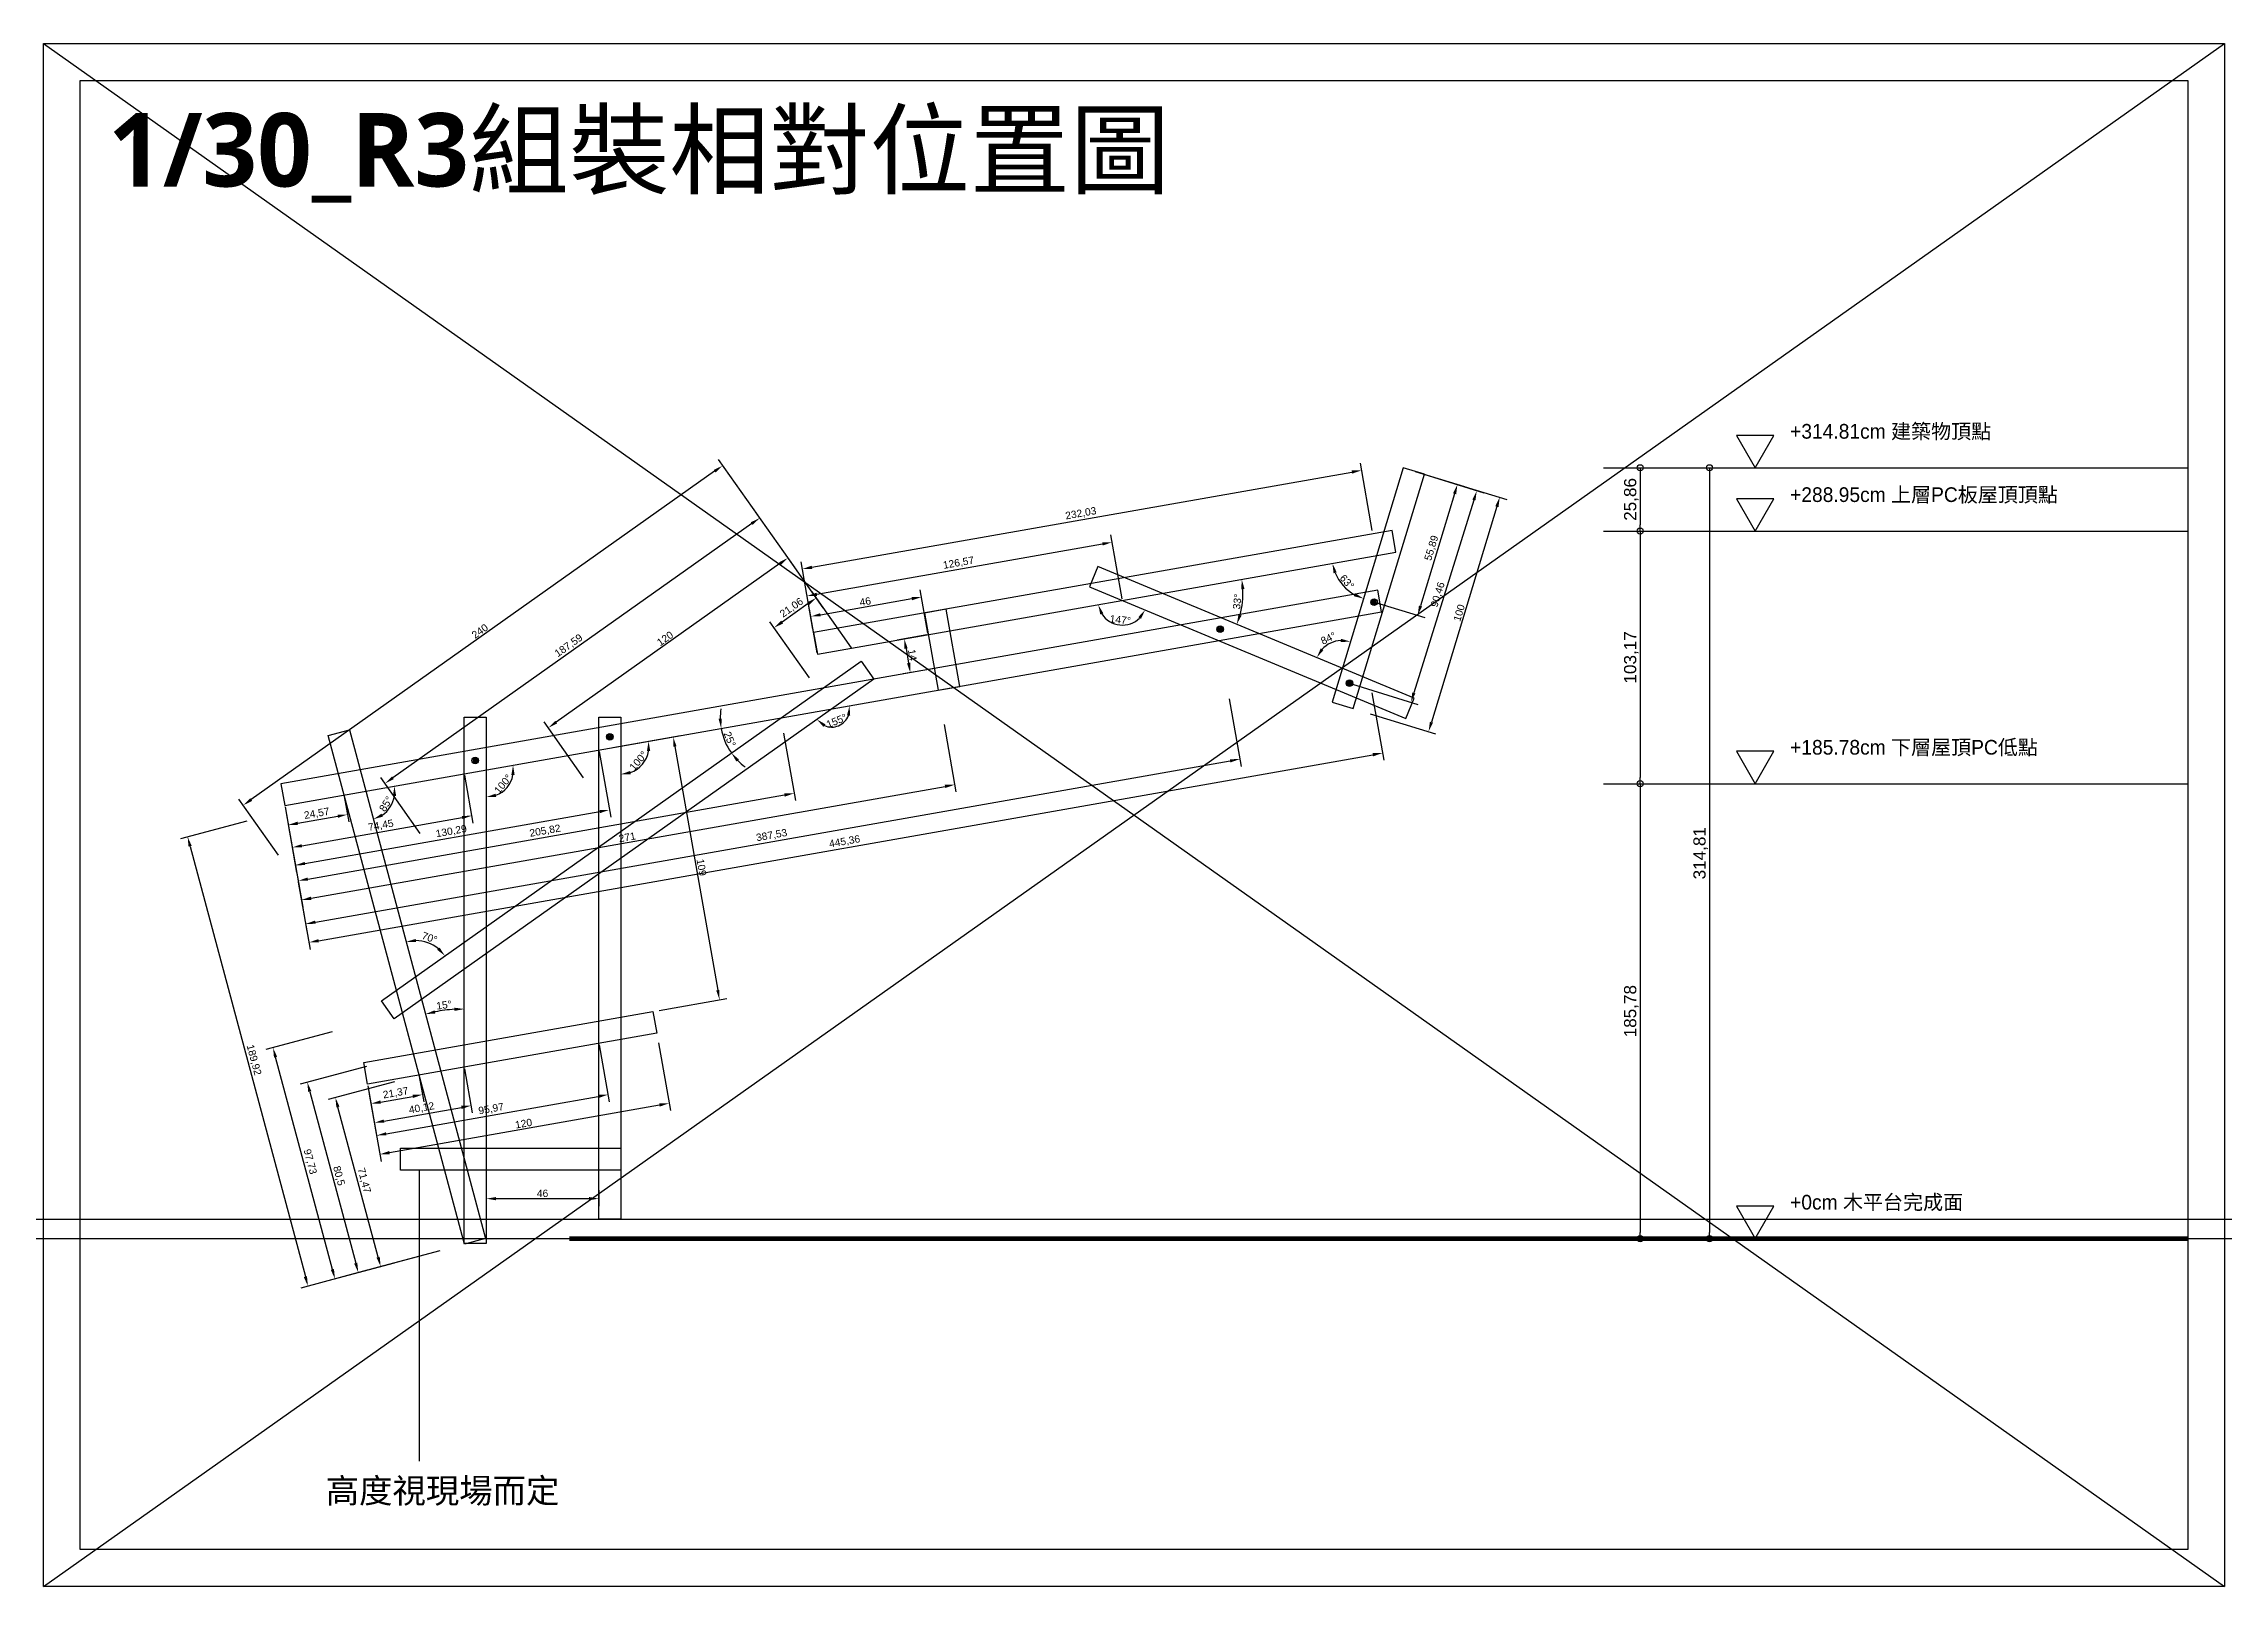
# Model space of a CAD drawing. Header units: millimetres. Extents: x -2666 to 6286, y -11880 to 4849.
# Drawn here: x 1113 to 2004, y -10033 to -9403 of the extents above; entities that cross this region are included whole.
import ezdxf

# ---------------------------------------------------------------- set-up
doc = ezdxf.new("R2010")
doc.units = ezdxf.units.MM
for name, color, linetype in [('0-rib-base', 10, 'Continuous'), ('0-rib1', 6, 'Continuous'), ('1-螺桿鑽洞', 7, 'Continuous'), ('dim', 244, 'Continuous'), ('木平台完成面', 3, 'Continuous')]:
    doc.layers.add(name, color=color, linetype=linetype)
for name, color, linetype, plot in [('1-墊圈', 4, 'Continuous', False), ('1-螺絲頭', 9, 'Continuous', False), ('default', 11, 'Continuous', False)]:
    doc.layers.add(name, color=color, linetype=linetype, plot=plot)
doc.styles.get("Standard").update_dxf_attribs({"font": 'arial.ttf'})
doc.dimstyles.new('ISO-25', dxfattribs={"dimtxt": 5, "dimasz": 2.5, "dimexe": 3, "dimexo": 0.625, "dimtad": 1, "dimtxsty": 'Standard', "dimblk": 'ORIGIN', "dimcen": 2.5, "dimadec": 0, "dimazin": 0, "dimtfac": 1, "dimtmove": 1, "dimatfit": 1, "dimldrblk": 'ORIGIN', "dimfxl": 0, "dimarcsym": 0})
doc.dimstyles.new('短柱', dxfattribs={"dimtxt": 3, "dimasz": 4, "dimexe": 3, "dimexo": 0.625, "dimtad": 1, "dimtxsty": 'Standard', "dimcen": 2.5, "dimadec": 0, "dimazin": 0, "dimtfac": 1, "dimtmove": 1, "dimatfit": 1, "dimldrblk": 'ORIGIN', "dimfxl": 0, "dimarcsym": 0})

# ---------------------------------------------------------------- blocks, each defined once
blk = doc.blocks.new('*D734')
at = {"layer": 'Defpoints', "color": 0}
for p in [(1659.61, -9635.29), (1237.91, -9683.47), (1211.52, -9714.3), (1252.77, -9717.1), (1293.56, -9891.14)]:
    blk.add_point(p, dxfattribs=at)
at = {"layer": 'dim', "color": 0, "lineweight": -2}
blk.add_arc((1244.61, -9708.46), 11.88, 304.37631, 350.62369, dxfattribs=at)
at = {"layer": 'dim', "color": 0}
for points in [[(1255.67, -9710.4), (1257, -9710.39), (1256.31, -9706.4)], [(1251.6, -9718.87), (1251.04, -9717.66), (1247.69, -9719.94)]]:
    blk.add_solid(points, dxfattribs=at)
at = {"layer": 'dim', "color": 0, "insert": (1252.82, -9713.69), "char_height": 3, "attachment_point": 5, "rotation": 57.5}
blk.add_mtext('85°', dxfattribs=at)
blk = doc.blocks.new('_Origin')
at = {"color": 0, "linetype": 'ByBlock', "lineweight": -2}
blk.add_line((0, 0), (-1, 0), dxfattribs=at)
blk.add_circle((0, 0), 0.5, dxfattribs=at)
blk = doc.blocks.new('*D735')
at = {"layer": 'Defpoints', "color": 0}
for p in [(1659.61, -9635.29), (1293.83, -9678.21), (1299.94, -9709.06), (1211.52, -9714.3), (1293.83, -9893.21)]:
    blk.add_point(p, dxfattribs=at)
at = {"layer": 'dim', "color": 0, "lineweight": -2}
blk.add_arc((1293.83, -9699.78), 11.11, 290.74293, 349.25707, dxfattribs=at)
at = {"layer": 'dim', "color": 0}
for points in [[(1304.08, -9701.85), (1305.41, -9701.86), (1304.77, -9697.85)], [(1297.89, -9710.83), (1297.65, -9709.51), (1293.83, -9710.89)]]:
    blk.add_solid(points, dxfattribs=at)
at = {"layer": 'dim', "color": 0, "insert": (1300.69, -9705.54), "char_height": 3, "attachment_point": 5, "rotation": 50}
blk.add_mtext('100°', dxfattribs=at)
blk = doc.blocks.new('*D736')
at = {"layer": 'Defpoints', "color": 0}
for p in [(1659.61, -9635.29), (1348.83, -9678.21), (1355.15, -9699.69), (1211.52, -9714.3), (1348.83, -9883.21)]:
    blk.add_point(p, dxfattribs=at)
at = {"layer": 'dim', "color": 0, "lineweight": -2}
blk.add_arc((1348.83, -9690.08), 11.5, 290.03897, 349.96103, dxfattribs=at)
at = {"layer": 'dim', "color": 0}
for points in [[(1359.48, -9692.09), (1360.82, -9692.09), (1360.15, -9688.09)], [(1352.89, -9701.54), (1352.65, -9700.23), (1348.83, -9701.58)]]:
    blk.add_solid(points, dxfattribs=at)
at = {"layer": 'dim', "color": 0, "insert": (1355.99, -9696.09), "char_height": 3, "attachment_point": 5, "rotation": 50}
blk.add_mtext('100°', dxfattribs=at)
blk = doc.blocks.new('*D737')
at = {"layer": 'Defpoints', "color": 0}
for p in [(1659.61, -9635.29), (1452.14, -9662.73), (1434.54, -9682.3), (1211.52, -9714.3), (1256.26, -9801.41)]:
    blk.add_point(p, dxfattribs=at)
at = {"layer": 'dim', "color": 0, "lineweight": -2}
blk.add_arc((1434.95, -9674.9), 7.41, 246.60462, 338.69538, dxfattribs=at)
at = {"layer": 'dim', "color": 0}
for points in [[(1441.19, -9677.53), (1442.52, -9677.66), (1442.25, -9673.61)], [(1431.59, -9682.22), (1432.43, -9681.18), (1428.9, -9679.18)]]:
    blk.add_solid(points, dxfattribs=at)
at = {"layer": 'dim', "color": 0, "insert": (1436.97, -9679.75), "char_height": 3, "attachment_point": 5, "rotation": 22.65}
blk.add_mtext('155°', dxfattribs=at)
blk = doc.blocks.new('*D738')
at = {"layer": 'Defpoints', "color": 0}
for p in [(1665.46, -9610.9), (1543.76, -9616.69), (1602.32, -9634.37), (1429.11, -9652.57), (1673.01, -9670.49)]:
    blk.add_point(p, dxfattribs=at)
at = {"layer": 'dim', "color": 0, "lineweight": -2}
blk.add_arc((1570.2, -9627.7), 32.8, 344.39133, 3.00867, dxfattribs=at)
at = {"layer": 'dim', "color": 0}
for points in [[(1602.29, -9626.05), (1603.62, -9625.9), (1602.5, -9622)], [(1602.42, -9636.74), (1601.16, -9636.3), (1600.48, -9640.3)]]:
    blk.add_solid(points, dxfattribs=at)
at = {"layer": 'dim', "color": 0, "insert": (1600.66, -9631.06), "char_height": 3, "attachment_point": 5, "rotation": 83.7}
blk.add_mtext('33°', dxfattribs=at)
blk = doc.blocks.new('*D739')
at = {"layer": 'Defpoints', "color": 0}
for p in [(1665.46, -9610.9), (1540.3, -9625), (1548.6, -9639.22), (1429.11, -9652.57), (1669.55, -9678.8)]:
    blk.add_point(p, dxfattribs=at)
at = {"layer": 'dim', "color": 0, "lineweight": -2}
blk.add_arc((1553.75, -9630.6), 10.04, 212.97413, 314.42587, dxfattribs=at)
at = {"layer": 'dim', "color": 0}
for points in [[(1544.7, -9636.31), (1545.94, -9635.82), (1543.86, -9632.34)], [(1560.23, -9637.39), (1561.33, -9638.14), (1563.02, -9634.46)]]:
    blk.add_solid(points, dxfattribs=at)
at = {"layer": 'dim', "color": 0, "insert": (1552.88, -9638.46), "char_height": 3, "attachment_point": 5, "rotation": 353.7}
blk.add_mtext('147°', dxfattribs=at)
blk = doc.blocks.new('*D740')
at = {"layer": 'Defpoints', "color": 0}
for p in [(1446.94, -9655.38), (1237.91, -9683.47), (1272.64, -9771.65), (1251.06, -9794.07), (1293.56, -9891.14)]:
    blk.add_point(p, dxfattribs=at)
at = {"layer": 'dim', "color": 0, "lineweight": -2}
blk.add_arc((1264.92, -9784.26), 14.78, 50.85352, 89.44648, dxfattribs=at)
at = {"layer": 'dim', "color": 0}
for points in [[(1265.15, -9770.14), (1264.98, -9768.82), (1261.1, -9769.98)], [(1274.74, -9772.34), (1273.76, -9773.25), (1276.98, -9775.72)]]:
    blk.add_solid(points, dxfattribs=at)
at = {"layer": 'dim', "color": 0, "insert": (1270.67, -9768.33), "char_height": 3, "attachment_point": 5, "rotation": 340.15}
blk.add_mtext('70°', dxfattribs=at)
blk = doc.blocks.new('*D741')
at = {"layer": 'Defpoints', "color": 0}
for p in [(1474.41, -9644.59), (1476.84, -9658.37), (1467.07, -9660.1)]:
    blk.add_point(p, dxfattribs=at)
at = {"layer": 'dim', "color": 0, "lineweight": -2}
for p, q in [((1473.79, -9644.69), (1461.68, -9646.83)), ((1465.33, -9650.25), (1466.37, -9656.16)), ((1476.22, -9658.48), (1464.11, -9660.62))]:
    blk.add_line(p, q, dxfattribs=at)
at = {"layer": 'dim', "color": 0}
for points in [[(1465.99, -9650.13), (1464.67, -9650.36), (1464.64, -9646.31)], [(1467.03, -9656.04), (1465.72, -9656.27), (1467.07, -9660.1)]]:
    blk.add_solid(points, dxfattribs=at)
at = {"layer": 'dim', "color": 0, "insert": (1467.95, -9652.83), "char_height": 3, "attachment_point": 5, "rotation": 280}
blk.add_mtext('14', dxfattribs=at)
blk = doc.blocks.new('螺栓組')
h = blk.add_hatch()
h.set_pattern_fill('JIS_WOOD', color=256, scale=0.1, style=0)
edge = h.paths.add_edge_path()
edge.add_arc((0, 0), 0.6, 0, 360)
at = {"layer": '1-墊圈'}
blk.add_circle((0, 0), 1.35, dxfattribs=at)
at = {"layer": '1-螺桿鑽洞'}
for points in [[(1.05, 0), (-1.05, 0)], [(0, -0.91), (0, 0.91)]]:
    blk.add_lwpolyline(points, dxfattribs=at)
blk.add_circle((0, 0), 0.6, dxfattribs=at)
at = {"layer": '1-螺絲頭'}
blk.add_lwpolyline([(-0.52, 0.91), (-1.05, 0), (-0.52, -0.91), (0.52, -0.91), (1.05, 0), (0.52, 0.91)], close=True, dxfattribs=at)
blk = doc.blocks.new('*D709')
at = {"layer": 'Defpoints', "color": 0}
for p in [(1672.8, -9577.77), (1656.55, -9631.25), (1674.38, -9636.67)]:
    blk.add_point(p, dxfattribs=at)
at = {"layer": 'dim', "color": 0, "lineweight": -2}
for p, q in [((1673.39, -9577.96), (1693.5, -9584.06)), ((1689.46, -9587.02), (1675.54, -9632.84)), ((1657.15, -9631.44), (1677.25, -9637.54))]:
    blk.add_line(p, q, dxfattribs=at)
at = {"layer": 'dim', "color": 0}
for points in [[(1688.82, -9586.82), (1690.1, -9587.21), (1690.62, -9583.19)], [(1674.9, -9632.65), (1676.18, -9633.04), (1674.38, -9636.67)]]:
    blk.add_solid(points, dxfattribs=at)
at = {"layer": 'dim', "color": 0, "insert": (1680.18, -9609.23), "char_height": 3, "attachment_point": 5, "rotation": 73.1}
blk.add_mtext('55,89', dxfattribs=at)
blk = doc.blocks.new('*D742')
at = {"layer": 'Defpoints', "color": 0}
for p in [(1659.61, -9635.29), (1446.94, -9655.38), (1390.69, -9686.39), (1211.52, -9714.3), (1251.06, -9794.07)]:
    blk.add_point(p, dxfattribs=at)
at = {"layer": 'dim', "color": 0, "lineweight": -2}
for start, end in [(171.49064, 180.74532), (190, 215.3), (224.55468, 233.80936)]:
    blk.add_arc((1414.21, -9678.56), 24.79, start, end, dxfattribs=at)
at = {"layer": 'dim', "color": 0}
for points in [[(1390.08, -9678.82), (1388.76, -9678.94), (1389.79, -9682.86)], [(1396.03, -9696.38), (1397.05, -9695.52), (1393.98, -9692.88)]]:
    blk.add_solid(points, dxfattribs=at)
at = {"layer": 'dim', "color": 0, "insert": (1393.32, -9687.27), "char_height": 3, "attachment_point": 5, "rotation": 292.65}
blk.add_mtext('25°', dxfattribs=at)
blk = doc.blocks.new('*D743')
at = {"layer": 'Defpoints', "color": 0}
for p in [(1549.55, -9606.8), (1553.75, -9630.6), (1429.11, -9652.57)]:
    blk.add_point(p, dxfattribs=at)
at = {"layer": 'dim', "color": 0, "lineweight": -2}
for p, q in [((1553.64, -9629.98), (1549.03, -9603.85)), ((1428.85, -9628.09), (1545.61, -9607.5)), ((1429, -9651.96), (1424.39, -9625.83))]:
    blk.add_line(p, q, dxfattribs=at)
at = {"layer": 'dim', "color": 0}
for points in [[(1545.5, -9606.84), (1545.73, -9608.15), (1549.55, -9606.8)], [(1428.73, -9627.43), (1428.97, -9628.74), (1424.91, -9628.78)]]:
    blk.add_solid(points, dxfattribs=at)
at = {"layer": 'dim', "color": 0, "insert": (1486.81, -9615.4), "char_height": 3, "attachment_point": 5, "rotation": 10}
blk.add_mtext('126,57', dxfattribs=at)
blk = doc.blocks.new('*D744')
at = {"layer": 'Defpoints', "color": 0}
for p in [(1235.71, -9710.03), (1211.52, -9714.3), (1237.12, -9718)]:
    blk.add_point(p, dxfattribs=at)
at = {"layer": 'dim', "color": 0, "lineweight": -2}
for p, q in [((1235.82, -9710.64), (1237.64, -9720.95)), ((1211.63, -9714.91), (1213.44, -9725.22)), ((1216.86, -9721.57), (1233.18, -9718.69))]:
    blk.add_line(p, q, dxfattribs=at)
at = {"layer": 'dim', "color": 0}
for points in [[(1233.06, -9718.03), (1233.29, -9719.35), (1237.12, -9718)], [(1216.75, -9720.91), (1216.98, -9722.22), (1212.92, -9722.26)]]:
    blk.add_solid(points, dxfattribs=at)
at = {"layer": 'dim', "color": 0, "insert": (1224.6, -9717.74), "char_height": 3, "attachment_point": 5, "rotation": 10}
blk.add_mtext('24,57', dxfattribs=at)
blk = doc.blocks.new('*D745')
at = {"layer": 'Defpoints', "color": 0}
for p in [(1284.83, -9701.37), (1211.52, -9714.3), (1287.86, -9718.53)]:
    blk.add_point(p, dxfattribs=at)
at = {"layer": 'dim', "color": 0, "lineweight": -2}
for p, q in [((1284.94, -9701.98), (1288.38, -9721.48)), ((1211.63, -9714.91), (1215.07, -9734.41)), ((1218.48, -9730.76), (1283.92, -9719.23))]:
    blk.add_line(p, q, dxfattribs=at)
at = {"layer": 'dim', "color": 0}
for points in [[(1283.8, -9718.57), (1284.04, -9719.88), (1287.86, -9718.53)], [(1218.37, -9730.11), (1218.6, -9731.42), (1214.55, -9731.46)]]:
    blk.add_solid(points, dxfattribs=at)
at = {"layer": 'dim', "color": 0, "insert": (1250.78, -9722.61), "char_height": 3, "attachment_point": 5, "rotation": 10}
blk.add_mtext('74,45', dxfattribs=at)
blk = doc.blocks.new('*D746')
at = {"layer": 'Defpoints', "color": 0}
for p in [(1339.83, -9691.67), (1211.52, -9714.3), (1344.14, -9716.1)]:
    blk.add_point(p, dxfattribs=at)
at = {"layer": 'dim', "color": 0, "lineweight": -2}
for p, q in [((1339.94, -9692.29), (1344.66, -9719.05)), ((1211.63, -9714.91), (1216.35, -9741.68)), ((1219.76, -9738.03), (1340.2, -9716.79))]:
    blk.add_line(p, q, dxfattribs=at)
at = {"layer": 'dim', "color": 0}
for points in [[(1340.08, -9716.13), (1340.32, -9717.45), (1344.14, -9716.1)], [(1219.65, -9737.37), (1219.88, -9738.68), (1215.83, -9738.72)]]:
    blk.add_solid(points, dxfattribs=at)
at = {"layer": 'dim', "color": 0, "insert": (1279.56, -9725.02), "char_height": 3, "attachment_point": 5, "rotation": 10}
blk.add_mtext('130,29', dxfattribs=at)
blk = doc.blocks.new('*D747')
at = {"layer": 'Defpoints', "color": 0}
for p in [(1414.21, -9678.56), (1419.64, -9709.35), (1211.52, -9714.3)]:
    blk.add_point(p, dxfattribs=at)
at = {"layer": 'dim', "color": 0, "lineweight": -2}
for p, q in [((1415.3, -9684.73), (1420.16, -9712.3)), ((1220.89, -9744.39), (1415.7, -9710.04)), ((1212.61, -9720.47), (1217.47, -9748.04))]:
    blk.add_line(p, q, dxfattribs=at)
at = {"layer": 'dim', "color": 0}
for points in [[(1415.58, -9709.38), (1415.82, -9710.7), (1419.64, -9709.35)], [(1220.77, -9743.73), (1221, -9745.05), (1216.95, -9745.09)]]:
    blk.add_solid(points, dxfattribs=at)
at = {"layer": 'dim', "color": 0, "insert": (1317.87, -9724.82), "char_height": 3, "attachment_point": 5, "rotation": 10}
blk.add_mtext('205,82', dxfattribs=at)
blk = doc.blocks.new('*D748')
at = {"layer": 'Defpoints', "color": 0}
for p in [(1478.4, -9667.24), (1485.21, -9705.84), (1211.52, -9714.3)]:
    blk.add_point(p, dxfattribs=at)
at = {"layer": 'dim', "color": 0, "lineweight": -2}
for p, q in [((1480.87, -9681.22), (1485.73, -9708.79)), ((1222.26, -9752.2), (1481.27, -9706.53)), ((1213.98, -9728.28), (1218.85, -9755.85))]:
    blk.add_line(p, q, dxfattribs=at)
at = {"layer": 'dim', "color": 0}
for points in [[(1481.15, -9705.88), (1481.38, -9707.19), (1485.21, -9705.84)], [(1222.15, -9751.55), (1222.38, -9752.86), (1218.33, -9752.9)]]:
    blk.add_solid(points, dxfattribs=at)
at = {"layer": 'dim', "color": 0, "insert": (1351.4, -9727.27), "char_height": 3, "attachment_point": 5, "rotation": 10}
blk.add_mtext('271', dxfattribs=at)
blk = doc.blocks.new('*D749')
at = {"layer": 'Defpoints', "color": 0}
for p in [(1593.16, -9647), (1601.69, -9695.39), (1211.52, -9714.3)]:
    blk.add_point(p, dxfattribs=at)
at = {"layer": 'dim', "color": 0, "lineweight": -2}
for p, q in [((1597.35, -9670.77), (1602.21, -9698.34)), ((1223.99, -9761.99), (1597.75, -9696.08)), ((1215.71, -9738.06), (1220.57, -9765.63))]:
    blk.add_line(p, q, dxfattribs=at)
at = {"layer": 'dim', "color": 0}
for points in [[(1597.64, -9695.42), (1597.87, -9696.74), (1601.69, -9695.39)], [(1223.87, -9761.33), (1224.11, -9762.64), (1220.05, -9762.68)]]:
    blk.add_solid(points, dxfattribs=at)
at = {"layer": 'dim', "color": 0, "insert": (1410.45, -9726.64), "char_height": 3, "attachment_point": 5, "rotation": 10}
blk.add_mtext('387,53', dxfattribs=at)
blk = doc.blocks.new('*D750')
at = {"layer": 'Defpoints', "color": 0}
for p in [(1650.11, -9636.96), (1659.98, -9692.91), (1211.52, -9714.3)]:
    blk.add_point(p, dxfattribs=at)
at = {"layer": 'dim', "color": 0, "lineweight": -2}
for p, q in [((1655.64, -9668.29), (1660.5, -9695.86)), ((1225.32, -9769.55), (1656.04, -9693.6)), ((1217.04, -9745.63), (1221.91, -9773.2))]:
    blk.add_line(p, q, dxfattribs=at)
at = {"layer": 'dim', "color": 0}
for points in [[(1655.92, -9692.95), (1656.15, -9694.26), (1659.98, -9692.91)], [(1225.21, -9768.89), (1225.44, -9770.21), (1221.38, -9770.25)]]:
    blk.add_solid(points, dxfattribs=at)
at = {"layer": 'dim', "color": 0, "insert": (1440.26, -9729.19), "char_height": 3, "attachment_point": 5, "rotation": 10}
blk.add_mtext('445,36', dxfattribs=at)
blk = doc.blocks.new('*D751')
at = {"layer": 'Defpoints', "color": 0}
for p in [(1673.39, -9577.96), (1646.5, -9664.33), (1671.63, -9672.15)]:
    blk.add_point(p, dxfattribs=at)
at = {"layer": 'dim', "color": 0, "lineweight": -2}
for p, q in [((1674.66, -9578.35), (1701.39, -9586.67)), ((1697.34, -9589.6), (1672.82, -9668.34)), ((1647.76, -9664.72), (1674.49, -9673.05))]:
    blk.add_line(p, q, dxfattribs=at)
at = {"layer": 'dim', "color": 0}
for points in [[(1696.7, -9589.4), (1697.97, -9589.8), (1698.52, -9585.78)], [(1672.18, -9668.14), (1673.45, -9668.53), (1671.63, -9672.15)]]:
    blk.add_solid(points, dxfattribs=at)
at = {"layer": 'dim', "color": 0, "insert": (1682.76, -9628.25), "char_height": 3, "attachment_point": 5, "rotation": 72.70415}
blk.add_mtext('90,46', dxfattribs=at)
blk = doc.blocks.new('*D752')
at = {"layer": 'Defpoints', "color": 0}
for p in [(1672.8, -9577.77), (1643.73, -9673.46), (1678.84, -9684.13)]:
    blk.add_point(p, dxfattribs=at)
at = {"layer": 'dim', "color": 0, "lineweight": -2}
for p, q in [((1683.99, -9581.18), (1710.78, -9589.32)), ((1706.75, -9592.27), (1680.01, -9680.3)), ((1654.92, -9676.86), (1681.71, -9685))]:
    blk.add_line(p, q, dxfattribs=at)
at = {"layer": 'dim', "color": 0}
for points in [[(1706.11, -9592.08), (1707.39, -9592.46), (1707.91, -9588.44)], [(1679.37, -9680.1), (1680.64, -9680.49), (1678.84, -9684.13)]]:
    blk.add_solid(points, dxfattribs=at)
at = {"layer": 'dim', "color": 0, "insert": (1691.31, -9635.66), "char_height": 3, "attachment_point": 5, "rotation": 73.1}
blk.add_mtext('100', dxfattribs=at)
blk = doc.blocks.new('*D753')
at = {"layer": 'Defpoints', "color": 0}
for p in [(1411.47, -9641.73), (1452.14, -9662.73), (1434.95, -9674.9)]:
    blk.add_point(p, dxfattribs=at)
at = {"layer": 'dim', "color": 0, "lineweight": -2}
for p, q in [((1443.1, -9649.97), (1426.92, -9627.12)), ((1425.91, -9662.14), (1409.73, -9639.29)), ((1425.39, -9631.88), (1414.73, -9639.42))]:
    blk.add_line(p, q, dxfattribs=at)
at = {"layer": 'dim', "color": 0}
for points in [[(1425.01, -9631.33), (1425.78, -9632.42), (1428.66, -9629.57)], [(1414.35, -9638.88), (1415.12, -9639.97), (1411.47, -9641.73)]]:
    blk.add_solid(points, dxfattribs=at)
at = {"layer": 'dim', "color": 0, "insert": (1418.66, -9633.67), "char_height": 3, "attachment_point": 5, "rotation": 35.3}
blk.add_mtext('21,06', dxfattribs=at)
blk = doc.blocks.new('*D754')
at = {"layer": 'Defpoints', "color": 0}
for p in [(1446.94, -9655.38), (1319.16, -9682.59), (1349, -9724.73)]:
    blk.add_point(p, dxfattribs=at)
at = {"layer": 'dim', "color": 0, "lineweight": -2}
for p, q in [((1431.54, -9633.65), (1415.36, -9610.79)), ((1413.83, -9615.55), (1322.43, -9680.27)), ((1333.61, -9702.99), (1317.43, -9680.14))]:
    blk.add_line(p, q, dxfattribs=at)
at = {"layer": 'dim', "color": 0}
for points in [[(1413.45, -9615.01), (1414.22, -9616.1), (1417.1, -9613.24)], [(1322.04, -9679.73), (1322.81, -9680.82), (1319.16, -9682.59)]]:
    blk.add_solid(points, dxfattribs=at)
at = {"layer": 'dim', "color": 0, "insert": (1366.88, -9646.15), "char_height": 3, "attachment_point": 5, "rotation": 35.3}
blk.add_mtext('120', dxfattribs=at)
blk = doc.blocks.new('*D755')
at = {"layer": 'Defpoints', "color": 0}
for p in [(1446.94, -9655.38), (1252.44, -9705.32), (1293.83, -9763.79)]:
    blk.add_point(p, dxfattribs=at)
at = {"layer": 'dim', "color": 0, "lineweight": -2}
for p, q in [((1419.99, -9617.32), (1403.81, -9594.47)), ((1402.28, -9599.23), (1255.7, -9703.01)), ((1266.88, -9725.73), (1250.7, -9702.87))]:
    blk.add_line(p, q, dxfattribs=at)
at = {"layer": 'dim', "color": 0}
for points in [[(1401.89, -9598.69), (1402.66, -9599.78), (1405.54, -9596.92)], [(1255.32, -9702.47), (1256.09, -9703.55), (1252.44, -9705.32)]]:
    blk.add_solid(points, dxfattribs=at)
at = {"layer": 'dim', "color": 0, "insert": (1327.59, -9649.14), "char_height": 3, "attachment_point": 5, "rotation": 35.3}
blk.add_mtext('187,59', dxfattribs=at)
blk = doc.blocks.new('*D756')
at = {"layer": 'Defpoints', "color": 0}
for p in [(1446.94, -9655.38), (1194.53, -9714.23), (1251.06, -9794.07)]:
    blk.add_point(p, dxfattribs=at)
at = {"layer": 'dim', "color": 0, "lineweight": -2}
for p, q in [((1387.14, -9577.86), (1197.8, -9711.92)), ((1404.85, -9595.95), (1388.67, -9573.1)), ((1208.98, -9734.63), (1192.8, -9711.78))]:
    blk.add_line(p, q, dxfattribs=at)
at = {"layer": 'dim', "color": 0}
for points in [[(1386.76, -9577.31), (1387.53, -9578.4), (1390.41, -9575.54)], [(1197.41, -9711.37), (1198.18, -9712.46), (1194.53, -9714.23)]]:
    blk.add_solid(points, dxfattribs=at)
at = {"layer": 'dim', "color": 0, "insert": (1291.22, -9643.13), "char_height": 3, "attachment_point": 5, "rotation": 35.3}
blk.add_mtext('240', dxfattribs=at)
blk = doc.blocks.new('*D757')
at = {"layer": 'Defpoints', "color": 0}
for p in [(1237.91, -9683.47), (1284.83, -9678.21), (1279.51, -9797.67), (1284.83, -9893.21), (1293.56, -9891.14)]:
    blk.add_point(p, dxfattribs=at)
at = {"layer": 'dim', "color": 0, "lineweight": -2}
blk.add_arc((1284.83, -9858.57), 61.14, 93.74945, 101.25055, dxfattribs=at)
at = {"layer": 'dim', "color": 0}
for points in [[(1273.06, -9799.26), (1272.75, -9797.96), (1269.01, -9799.52)], [(1280.81, -9796.9), (1280.86, -9798.23), (1284.83, -9797.44)]]:
    blk.add_solid(points, dxfattribs=at)
at = {"layer": 'dim', "color": 0, "insert": (1276.57, -9795.82), "char_height": 3, "attachment_point": 5, "rotation": 7.5}
blk.add_mtext('15°', dxfattribs=at)
blk = doc.blocks.new('*D758')
at = {"layer": 'Defpoints', "color": 0}
for p in [(1266.37, -9824.44), (1245.32, -9828.16), (1267.77, -9832.4)]:
    blk.add_point(p, dxfattribs=at)
at = {"layer": 'dim', "color": 0, "lineweight": -2}
for p, q in [((1266.48, -9825.06), (1268.3, -9835.36)), ((1245.43, -9828.77), (1247.25, -9839.07)), ((1250.66, -9835.42), (1263.84, -9833.1))]:
    blk.add_line(p, q, dxfattribs=at)
at = {"layer": 'dim', "color": 0}
for points in [[(1250.55, -9834.76), (1250.78, -9836.08), (1246.72, -9836.11)], [(1263.72, -9832.44), (1263.95, -9833.75), (1267.77, -9832.4)]]:
    blk.add_solid(points, dxfattribs=at)
at = {"layer": 'dim', "color": 0, "insert": (1256.83, -9831.87), "char_height": 3, "attachment_point": 5, "rotation": 10}
blk.add_mtext('21,37', dxfattribs=at)
blk = doc.blocks.new('*D759')
at = {"layer": 'Defpoints', "color": 0}
for p in [(1339.83, -9811.49), (1245.32, -9828.16), (1343.52, -9832.43)]:
    blk.add_point(p, dxfattribs=at)
at = {"layer": 'dim', "color": 0, "lineweight": -2}
for p, q in [((1339.94, -9812.11), (1344.05, -9835.39)), ((1245.43, -9828.77), (1249.54, -9852.05)), ((1252.95, -9848.4), (1339.59, -9833.13))]:
    blk.add_line(p, q, dxfattribs=at)
at = {"layer": 'dim', "color": 0}
for points in [[(1339.47, -9832.47), (1339.7, -9833.78), (1343.52, -9832.43)], [(1252.84, -9847.75), (1253.07, -9849.06), (1249.01, -9849.1)]]:
    blk.add_solid(points, dxfattribs=at)
at = {"layer": 'dim', "color": 0, "insert": (1295.85, -9838.38), "char_height": 3, "attachment_point": 5, "rotation": 10}
blk.add_mtext('95,97', dxfattribs=at)
blk = doc.blocks.new('*D760')
at = {"layer": 'Defpoints', "color": 0}
for p in [(1363.5, -9807.32), (1245.32, -9828.16), (1368.54, -9835.93)]:
    blk.add_point(p, dxfattribs=at)
at = {"layer": 'dim', "color": 0, "lineweight": -2}
for p, q in [((1364.2, -9811.31), (1369.06, -9838.88)), ((1246.03, -9832.15), (1250.89, -9859.72)), ((1254.31, -9856.07), (1364.6, -9836.62))]:
    blk.add_line(p, q, dxfattribs=at)
at = {"layer": 'dim', "color": 0}
for points in [[(1364.49, -9835.97), (1364.72, -9837.28), (1368.54, -9835.93)], [(1254.19, -9855.42), (1254.42, -9856.73), (1250.37, -9856.77)]]:
    blk.add_solid(points, dxfattribs=at)
at = {"layer": 'dim', "color": 0, "insert": (1309.08, -9844.22), "char_height": 3, "attachment_point": 5, "rotation": 10}
blk.add_mtext('120', dxfattribs=at)
blk = doc.blocks.new('*D761')
at = {"layer": 'Defpoints', "color": 0}
for p in [(1293.83, -9870.83), (1339.83, -9870.83), (1339.83, -9874.88)]:
    blk.add_point(p, dxfattribs=at)
at = {"layer": 'dim', "color": 0, "lineweight": -2}
for p, q in [((1293.83, -9871.46), (1293.83, -9877.88)), ((1339.83, -9871.46), (1339.83, -9877.88)), ((1297.83, -9874.88), (1335.83, -9874.88))]:
    blk.add_line(p, q, dxfattribs=at)
at = {"layer": 'dim', "color": 0}
for points in [[(1297.83, -9874.22), (1297.83, -9875.55), (1293.83, -9874.88)], [(1335.83, -9874.22), (1335.83, -9875.55), (1339.83, -9874.88)]]:
    blk.add_solid(points, dxfattribs=at)
at = {"layer": 'dim', "color": 0, "insert": (1316.83, -9872.73), "char_height": 3, "attachment_point": 5}
blk.add_mtext('46', dxfattribs=at)
blk = doc.blocks.new('*D762')
at = {"layer": 'Defpoints', "color": 0}
for p in [(1266.37, -9824.44), (1232.19, -9833.6), (1284.87, -9893.47)]:
    blk.add_point(p, dxfattribs=at)
at = {"layer": 'dim', "color": 0, "lineweight": -2}
for p, q in [((1256.33, -9827.13), (1229.29, -9834.38)), ((1249.65, -9898.77), (1233.22, -9837.47)), ((1274.83, -9896.16), (1247.78, -9903.41))]:
    blk.add_line(p, q, dxfattribs=at)
at = {"layer": 'dim', "color": 0}
for points in [[(1233.86, -9837.29), (1232.58, -9837.64), (1232.19, -9833.6)], [(1250.29, -9898.6), (1249, -9898.94), (1250.68, -9902.63)]]:
    blk.add_solid(points, dxfattribs=at)
at = {"layer": 'dim', "color": 0, "insert": (1243.78, -9867.49), "char_height": 3, "attachment_point": 5, "rotation": 285}
blk.add_mtext('71,47', dxfattribs=at)
blk = doc.blocks.new('*D763')
at = {"layer": 'Defpoints', "color": 0}
for p in [(1259.57, -9799.07), (1206.71, -9813.24), (1284.87, -9893.47)]:
    blk.add_point(p, dxfattribs=at)
at = {"layer": 'dim', "color": 0, "lineweight": -2}
for p, q in [((1230.85, -9806.77), (1203.81, -9814.01)), ((1230.96, -9903.78), (1207.74, -9817.1)), ((1256.15, -9901.17), (1229.1, -9908.42))]:
    blk.add_line(p, q, dxfattribs=at)
at = {"layer": 'dim', "color": 0}
for points in [[(1208.38, -9816.93), (1207.1, -9817.27), (1206.71, -9813.24)], [(1231.61, -9903.6), (1230.32, -9903.95), (1232, -9907.64)]]:
    blk.add_solid(points, dxfattribs=at)
at = {"layer": 'dim', "color": 0, "insert": (1221.7, -9859.81), "char_height": 3, "attachment_point": 5, "rotation": 285}
blk.add_mtext('97,73', dxfattribs=at)
blk = doc.blocks.new('*D764')
at = {"layer": 'Defpoints', "color": 0}
for p in [(1235.71, -9710.03), (1284.87, -9893.47), (1220.96, -9910.6)]:
    blk.add_point(p, dxfattribs=at)
at = {"layer": 'dim', "color": 0, "lineweight": -2}
for p, q in [((1195.96, -9720.68), (1168.91, -9727.93)), ((1172.84, -9731.02), (1219.93, -9906.73)), ((1245.11, -9904.13), (1218.06, -9911.37))]:
    blk.add_line(p, q, dxfattribs=at)
at = {"layer": 'dim', "color": 0}
for points in [[(1173.49, -9730.84), (1172.2, -9731.19), (1171.81, -9727.15)], [(1220.57, -9906.56), (1219.28, -9906.91), (1220.96, -9910.6)]]:
    blk.add_solid(points, dxfattribs=at)
at = {"layer": 'dim', "color": 0, "insert": (1198.73, -9818.25), "char_height": 3, "attachment_point": 5, "rotation": 285}
blk.add_mtext('189,92', dxfattribs=at)
blk = doc.blocks.new('*D765')
at = {"layer": 'Defpoints', "color": 0}
for p in [(1471.69, -9629.17), (1474.41, -9644.59), (1429.11, -9652.57)]:
    blk.add_point(p, dxfattribs=at)
at = {"layer": 'dim', "color": 0, "lineweight": -2}
for p, q in [((1430.33, -9636.46), (1467.75, -9629.86)), ((1474.3, -9643.97), (1471.17, -9626.21)), ((1429, -9651.96), (1425.87, -9634.2))]:
    blk.add_line(p, q, dxfattribs=at)
at = {"layer": 'dim', "color": 0}
for points in [[(1467.63, -9629.2), (1467.87, -9630.52), (1471.69, -9629.17)], [(1430.21, -9635.8), (1430.44, -9637.12), (1426.39, -9637.15)]]:
    blk.add_solid(points, dxfattribs=at)
at = {"layer": 'dim', "color": 0, "insert": (1448.66, -9631.04), "char_height": 3, "attachment_point": 5, "rotation": 10}
blk.add_mtext('46', dxfattribs=at)
blk = doc.blocks.new('*D766')
at = {"layer": 'Defpoints', "color": 0}
for p in [(1651.47, -9577.45), (1657.61, -9612.28), (1429.11, -9652.57)]:
    blk.add_point(p, dxfattribs=at)
at = {"layer": 'dim', "color": 0, "lineweight": -2}
for p, q in [((1426.9, -9617.04), (1647.53, -9578.14)), ((1655.81, -9602.07), (1650.95, -9574.49)), ((1427.31, -9642.36), (1422.44, -9614.78))]:
    blk.add_line(p, q, dxfattribs=at)
at = {"layer": 'dim', "color": 0}
for points in [[(1647.41, -9577.48), (1647.64, -9578.8), (1651.47, -9577.45)], [(1426.79, -9616.39), (1427.02, -9617.7), (1422.96, -9617.74)]]:
    blk.add_solid(points, dxfattribs=at)
at = {"layer": 'dim', "color": 0, "insert": (1536.79, -9595.2), "char_height": 3, "attachment_point": 5, "rotation": 10}
blk.add_mtext('232,03', dxfattribs=at)
blk = doc.blocks.new('*D767')
at = {"layer": 'Defpoints', "color": 0}
for p in [(1750.28, -9576.4), (1750.28, -9602.26), (1765.28, -9602.26)]:
    blk.add_point(p, dxfattribs=at)
at = {"layer": 'dim', "color": 0, "lineweight": -2}
for p, q in [((1750.9, -9576.4), (1768.28, -9576.4)), ((1765.28, -9578.9), (1765.28, -9599.76)), ((1750.9, -9602.26), (1768.28, -9602.26))]:
    blk.add_line(p, q, dxfattribs=at)
at = {"layer": 'dim', "color": 0, "lineweight": -2, "xscale": 2.5, "yscale": 2.5, "zscale": 2.5}
for p, rotation in [((1765.28, -9576.4), 90), ((1765.28, -9602.26), 270)]:
    blk.add_blockref('_Origin', p, dxfattribs=dict(at, rotation=rotation))
at = {"layer": 'dim', "color": 0, "insert": (1761.65, -9589.33), "char_height": 5, "attachment_point": 5, "rotation": 90}
blk.add_mtext('25,86', dxfattribs=at)
blk = doc.blocks.new('*D768')
at = {"layer": 'Defpoints', "color": 0}
for p in [(1750.28, -9602.26), (1750.28, -9705.43), (1765.28, -9705.43)]:
    blk.add_point(p, dxfattribs=at)
at = {"layer": 'dim', "color": 0, "lineweight": -2}
for p, q in [((1750.9, -9602.26), (1768.28, -9602.26)), ((1765.28, -9604.76), (1765.28, -9702.93)), ((1750.9, -9705.43), (1768.28, -9705.43))]:
    blk.add_line(p, q, dxfattribs=at)
at = {"layer": 'dim', "color": 0, "lineweight": -2, "xscale": 2.5, "yscale": 2.5, "zscale": 2.5}
for p, rotation in [((1765.28, -9602.26), 90), ((1765.28, -9705.43), 270)]:
    blk.add_blockref('_Origin', p, dxfattribs=dict(at, rotation=rotation))
at = {"layer": 'dim', "color": 0, "insert": (1761.65, -9653.85), "char_height": 5, "attachment_point": 5, "rotation": 90}
blk.add_mtext('103,17', dxfattribs=at)
blk = doc.blocks.new('*D769')
at = {"layer": 'Defpoints', "color": 0}
for p in [(1750.28, -9705.43), (1750.28, -9891.21), (1765.28, -9891.21)]:
    blk.add_point(p, dxfattribs=at)
at = {"layer": 'dim', "color": 0, "lineweight": -2}
for p, q in [((1750.9, -9705.43), (1768.28, -9705.43)), ((1765.28, -9707.93), (1765.28, -9888.71)), ((1750.9, -9891.21), (1768.28, -9891.21))]:
    blk.add_line(p, q, dxfattribs=at)
at = {"layer": 'dim', "color": 0, "lineweight": -2, "xscale": 2.5, "yscale": 2.5, "zscale": 2.5}
for p, rotation in [((1765.28, -9705.43), 90), ((1765.28, -9891.21), 270)]:
    blk.add_blockref('_Origin', p, dxfattribs=dict(at, rotation=rotation))
at = {"layer": 'dim', "color": 0, "insert": (1761.65, -9798.32), "char_height": 5, "attachment_point": 5, "rotation": 90}
blk.add_mtext('185,78', dxfattribs=at)
blk = doc.blocks.new('*D710')
at = {"layer": 'Defpoints', "color": 0}
for p in [(1750.28, -9576.4), (1750.9, -9891.21), (1793.6, -9891.21)]:
    blk.add_point(p, dxfattribs=at)
at = {"layer": 'dim', "color": 0, "lineweight": -2}
for p, q in [((1750.9, -9576.4), (1796.6, -9576.4)), ((1793.6, -9578.9), (1793.6, -9888.71)), ((1751.53, -9891.21), (1796.6, -9891.21))]:
    blk.add_line(p, q, dxfattribs=at)
at = {"layer": 'dim', "color": 0, "lineweight": -2, "xscale": 2.5, "yscale": 2.5, "zscale": 2.5}
for p, rotation in [((1793.6, -9576.4), 90), ((1793.6, -9891.21), 270)]:
    blk.add_blockref('_Origin', p, dxfattribs=dict(at, rotation=rotation))
at = {"layer": 'dim', "color": 0, "insert": (1789.97, -9733.81), "char_height": 5, "attachment_point": 5, "rotation": 90}
blk.add_mtext('314,81', dxfattribs=at)
blk = doc.blocks.new('*D770')
at = {"layer": 'Defpoints', "color": 0}
for p in [(1668.49, -9576.47), (1543.76, -9616.69), (1641.43, -9647.12), (1639.42, -9672.15), (1673.01, -9670.49)]:
    blk.add_point(p, dxfattribs=at)
at = {"layer": 'dim', "color": 0, "lineweight": -2}
blk.add_arc((1643.64, -9658.26), 11.36, 93.37751, 137.12249, dxfattribs=at)
at = {"layer": 'dim', "color": 0}
for points in [[(1643.05, -9646.26), (1642.89, -9647.59), (1646.94, -9647.39)], [(1635.87, -9650.89), (1634.75, -9650.17), (1633.15, -9653.9)]]:
    blk.add_solid(points, dxfattribs=at)
at = {"layer": 'dim', "color": 0, "insert": (1637.87, -9646.04), "char_height": 3, "attachment_point": 5, "rotation": 25.25}
blk.add_mtext('84°', dxfattribs=at)
blk = doc.blocks.new('*D771')
at = {"layer": 'Defpoints', "color": 0}
for p in [(1668.49, -9576.47), (1665.46, -9610.9), (1641.89, -9621.74), (1429.11, -9652.57), (1639.42, -9672.15)]:
    blk.add_point(p, dxfattribs=at)
at = {"layer": 'dim', "color": 0, "lineweight": -2}
blk.add_arc((1657.61, -9612.28), 18.35, 202.51527, 240.58473, dxfattribs=at)
at = {"layer": 'dim', "color": 0}
for points in [[(1640.02, -9619.5), (1641.3, -9619.12), (1639.54, -9615.47)], [(1648.86, -9627.65), (1648.34, -9628.88), (1652.28, -9629.84)]]:
    blk.add_solid(points, dxfattribs=at)
at = {"layer": 'dim', "color": 0, "insert": (1645.49, -9623.02), "char_height": 3, "attachment_point": 5, "rotation": 311.55}
blk.add_mtext('63°', dxfattribs=at)
blk = doc.blocks.new('*D772')
at = {"layer": 'Defpoints', "color": 0}
for p in [(1317.5, -9695.61), (1389.13, -9793.66), (1336.43, -9802.95)]:
    blk.add_point(p, dxfattribs=at)
at = {"layer": 'dim', "color": 0, "lineweight": -2}
for p, q in [((1345.58, -9690.66), (1373.16, -9685.79)), ((1370.9, -9690.25), (1388.44, -9789.72)), ((1364.51, -9798), (1392.08, -9793.14))]:
    blk.add_line(p, q, dxfattribs=at)
at = {"layer": 'dim', "color": 0}
for points in [[(1371.55, -9690.14), (1370.24, -9690.37), (1370.2, -9686.32)], [(1389.09, -9789.6), (1387.78, -9789.84), (1389.13, -9793.66)]]:
    blk.add_solid(points, dxfattribs=at)
at = {"layer": 'dim', "color": 0, "insert": (1381.79, -9739.61), "char_height": 3, "attachment_point": 5, "rotation": 280}
blk.add_mtext('109', dxfattribs=at)
blk = doc.blocks.new('*D773')
at = {"layer": 'Defpoints', "color": 0}
for p in [(1264.03, -9815.72), (1284.87, -9893.47), (1241.54, -9905.08)]:
    blk.add_point(p, dxfattribs=at)
at = {"layer": 'dim', "color": 0, "lineweight": -2}
for p, q in [((1244.85, -9820.86), (1217.8, -9828.1)), ((1221.74, -9831.19), (1240.5, -9901.22)), ((1265.68, -9898.61), (1238.64, -9905.86))]:
    blk.add_line(p, q, dxfattribs=at)
at = {"layer": 'dim', "color": 0}
for points in [[(1222.38, -9831.02), (1221.09, -9831.36), (1220.7, -9827.33)], [(1241.14, -9901.05), (1239.86, -9901.39), (1241.54, -9905.08)]]:
    blk.add_solid(points, dxfattribs=at)
at = {"layer": 'dim', "color": 0, "insert": (1233.46, -9865.58), "char_height": 3, "attachment_point": 5, "rotation": 285}
blk.add_mtext('80,5', dxfattribs=at)
blk = doc.blocks.new('*D774')
at = {"layer": 'Defpoints', "color": 0}
for p in [(1284.83, -9821.19), (1245.32, -9828.16), (1287.61, -9836.91)]:
    blk.add_point(p, dxfattribs=at)
at = {"layer": 'dim', "color": 0, "lineweight": -2}
for p, q in [((1284.94, -9821.8), (1288.13, -9839.87)), ((1245.43, -9828.77), (1248.62, -9846.84)), ((1252.03, -9843.19), (1283.67, -9837.61))]:
    blk.add_line(p, q, dxfattribs=at)
at = {"layer": 'dim', "color": 0}
for points in [[(1251.92, -9842.53), (1252.15, -9843.84), (1248.09, -9843.88)], [(1283.55, -9836.95), (1283.78, -9838.26), (1287.61, -9836.91)]]:
    blk.add_solid(points, dxfattribs=at)
at = {"layer": 'dim', "color": 0, "insert": (1267.43, -9838.01), "char_height": 3, "attachment_point": 5, "rotation": 10}
blk.add_mtext('40,12', dxfattribs=at)

msp = doc.modelspace()

# ---------------------------------------------------------------- linework, layer by layer
for p in [(2833.465, -9883.211), (795.745, -9891.211)]:
    msp.add_xline(p, (1, 0))
at = {"layer": '0-rib-base'}
msp.add_lwpolyline([(1258.832, -9863.211), (1258.832, -9854.211), (1348.832, -9854.211), (1348.832, -9863.211)], close=True, dxfattribs=at)
at = {"layer": '0-rib1'}
for points in [[(1639.421, -9672.148), (1648.032, -9674.764), (1677.103, -9579.083), (1668.491, -9576.467)], [(1481.708, -9634.16), (1472.845, -9635.723), (1478.402, -9667.236), (1487.265, -9665.674)], [(1251.063, -9794.069), (1446.936, -9655.384), (1452.137, -9662.729), (1256.264, -9801.415)], [(1284.867, -9893.474), (1229.221, -9685.8), (1237.915, -9683.47), (1293.561, -9891.144)], [(1284.833, -9893.215), (1284.833, -9678.215), (1293.833, -9678.215), (1293.833, -9893.215)], [(1339.832, -9883.211), (1339.832, -9678.211), (1348.832, -9678.211), (1348.832, -9883.211)]]:
    msp.add_lwpolyline(points, close=True, dxfattribs=at)
for points in [[(1665.46, -9610.898), (1663.898, -9602.035), (1427.544, -9643.71), (1429.107, -9652.574), (1665.46, -9610.898)], [(1673.007, -9670.49), (1543.758, -9616.688), (1540.299, -9624.997), (1669.549, -9678.799), (1673.007, -9670.49)], [(1659.606, -9635.285), (1658.043, -9626.422), (1209.956, -9705.432), (1211.519, -9714.295), (1659.606, -9635.285)], [(1245.322, -9828.155), (1243.759, -9819.292), (1361.936, -9798.454), (1363.498, -9807.317), (1245.322, -9828.155)]]:
    msp.add_lwpolyline(points, dxfattribs=at)
at = {"layer": 'default'}
for p, q in [((1112.973, -9403.208), (2003.973, -10033.208)), ((1112.973, -10033.208), (2003.973, -9403.208))]:
    msp.add_line(p, q, dxfattribs=at)
for points in [[(2003.973, -9403.208), (2003.973, -10033.208), (1112.973, -10033.208), (1112.973, -9403.208)], [(1988.973, -9418.208), (1988.973, -10018.208), (1127.973, -10018.208), (1127.973, -9418.208)]]:
    msp.add_lwpolyline(points, close=True, dxfattribs=at)
at = {"layer": 'dim'}
msp.add_line((1266.592, -9982.068), (1266.592, -9863.211), dxfattribs=at)
for points in [[(1750.277, -9576.404), (1988.973, -9576.404)], [(1750.277, -9602.262), (1988.973, -9602.262)], [(1750.277, -9705.432), (1988.973, -9705.432)]]:
    msp.add_lwpolyline(points, dxfattribs=at)
at = {"layer": '木平台完成面'}
for points in [[(1812.253, -9576.404), (1819.894, -9563.169), (1804.612, -9563.169)], [(1812.253, -9602.262), (1819.894, -9589.028), (1804.612, -9589.028)], [(1812.253, -9705.432), (1819.894, -9692.197), (1804.612, -9692.197)], [(1812.253, -9891.211), (1819.894, -9877.976), (1804.612, -9877.976)]]:
    msp.add_lwpolyline(points, close=True, dxfattribs=at)
at = {"layer": '木平台完成面', "const_width": 2}
msp.add_lwpolyline([(1988.973, -9891.211), (1327.77, -9891.211)], dxfattribs=at)

# ---------------------------------------------------------------- block references
at = {"layer": '1-螺桿鑽洞', "rotation": 90}
for p in [(1656.548, -9631.255), (1593.675, -9642.341), (1646.5, -9664.33), (1344.332, -9686.307), (1289.333, -9695.903)]:
    msp.add_blockref('螺栓組', p, dxfattribs=at)

# ---------------------------------------------------------------- texts
at = {"layer": 'dim', "attachment_point": 1}
for s, width, insert, char_height in [('{\\fMicrosoft JhengHei|b1|i0|c136|p34;1/30_R3組裝相對位置圖}', 540.89861, (1139.392, -9431.558), 30), ('{\\fPMingLiU|b0|i0|c136|p18;高度視現場而定}', 430.53379, (1228.219, -9989.142), 10)]:
    msp.add_mtext_dynamic_manual_height_columns(s, width=width, gutter_width=12.5, heights=[0], dxfattribs=dict(at, insert=insert, char_height=char_height))
at = {"layer": '木平台完成面', "char_height": 6, "attachment_point": 1}
for s, insert in [('{\\fPMingLiU|b0|i0|c136|p18;+314.81cm 建築物頂點}', (1826.539, -9558.526)), ('{\\fPMingLiU|b0|i0|c136|p18;+288.95cm 上層PC板屋頂頂點}', (1826.539, -9584.385)), ('{\\fPMingLiU|b0|i0|c136|p18;+185.78cm 下層屋頂PC低點}', (1826.539, -9687.554)), ('{\\fPMingLiU|b0|i0|c136|p18;+0cm 木平台完成面}', (1826.539, -9873.333))]:
    msp.add_mtext_dynamic_manual_height_columns(s, width=202.4063, gutter_width=12.5, heights=[0], dxfattribs=dict(at, insert=insert))

# ---------------------------------------------------------------- dimensions: what is measured, and where the dimension line sits
at = {"layer": 'dim'}
for p1, p2, distance, picture, middle in [((1446.936, -9655.384), (1251.063, -9794.069), -97.826, '*D756', (1291.223, -9643.127)), ((1429.107, -9652.574), (1657.61, -9612.282), 35.373, '*D766', (1536.794, -9595.201)), ((1672.797, -9577.775), (1643.727, -9673.456), 36.701, '*D752', (1691.315, -9635.658)), ((1673.395, -9577.956), (1646.5, -9664.33), 26.32, '*D751', (1682.759, -9628.246)), ((1672.797, -9577.775), (1656.548, -9631.255), 18.633, '*D709', (1680.178, -9609.226)), ((1446.936, -9655.384), (1293.833, -9763.786), -71.635, '*D755', (1327.587, -9649.139)), ((1429.1066, -9652.5737), (1553.7492, -9630.5959), 24.1603, '*D743', (1486.8109, -9615.4006)), ((1446.936, -9655.384), (1348.999, -9724.727), -51.635, '*D754', (1366.884, -9646.154)), ((1452.137, -9662.729), (1434.949, -9674.898), -40.635, '*D753', (1418.659, -9633.668)), ((1429.107, -9652.574), (1474.408, -9644.586), 15.658, '*D765', (1448.664, -9631.036)), ((1211.519, -9714.295), (1650.112, -9636.959), -56.814, '*D750', (1440.26, -9729.187)), ((1211.519, -9714.295), (1593.161, -9647.001), -49.131, '*D749', (1410.45, -9726.642)), ((1474.408, -9644.586), (1476.839, -9658.373), -9.922, '*D741', (1467.951, -9652.832)), ((1211.519, -9714.295), (1478.402, -9667.236), -39.197, '*D748', (1351.397, -9727.268)), ((1211.519, -9714.295), (1414.209, -9678.555), -31.265, '*D747', (1317.872, -9724.825)), ((1211.519, -9714.295), (1339.832, -9691.67), -24.802, '*D746', (1279.561, -9725.017)), ((1317.5, -9695.608), (1336.427, -9802.952), 53.515, '*D772', (1381.79, -9739.613)), ((1211.5188, -9714.2951), (1284.8333, -9701.3678), -17.4275, '*D745', (1250.7818, -9722.6093)), ((1235.714, -9710.029), (1284.867, -9893.474), -66.16, '*D764', (1198.73, -9818.246)), ((1211.519, -9714.295), (1235.714, -9710.029), -8.09, '*D744', (1224.599, -9717.738)), ((1284.867, -9893.474), (1259.573, -9799.072), 54.732, '*D763', (1221.698, -9859.81)), ((1245.322, -9828.155), (1363.498, -9807.317), -29.053, '*D760', (1309.08, -9844.224)), ((1264.033, -9815.717), (1284.867, -9893.474), -44.86, '*D773', (1233.463, -9865.578)), ((1245.322, -9828.155), (1339.832, -9811.49), -21.266, '*D759', (1295.848, -9838.375)), ((1284.8674, -9893.4736), (1266.3709, -9824.4436), 35.3915, '*D762', (1243.7787, -9867.4902)), ((1245.322, -9828.155), (1284.833, -9821.188), -15.968, '*D774', (1267.429, -9838.006)), ((1245.322, -9828.155), (1266.371, -9824.444), -8.082, '*D758', (1256.828, -9831.867)), ((1293.833, -9870.833), (1339.832, -9870.833), -4.05, '*D761', (1316.833, -9872.726))]:
    dim = msp.add_aligned_dim(p1=p1, p2=p2, distance=distance, dimstyle='短柱', dxfattribs=at)
    dim.commit()
    dim.dimension.update_dxf_attribs({"geometry": picture, "text_midpoint": middle})
for base, line1, line2, picture, middle in [((1641.887, -9621.742), ((1429.107, -9652.574), (1665.46, -9610.898)), ((1668.491, -9576.467), (1639.421, -9672.148)), '*D771', (1645.493, -9623.022)), ((1641.432, -9647.12), ((1668.491, -9576.467), (1639.421, -9672.148)), ((1673.007, -9670.49), (1543.758, -9616.688)), '*D770', (1637.873, -9646.038)), ((1602.316, -9634.366), ((1673.007, -9670.49), (1543.758, -9616.688)), ((1429.107, -9652.574), (1665.46, -9610.898)), '*D738', (1600.659, -9631.058)), ((1548.597, -9639.216), ((1540.299, -9624.997), (1669.549, -9678.799)), ((1429.107, -9652.574), (1665.46, -9610.898)), '*D739', (1552.881, -9638.46)), ((1252.766, -9717.105), ((1211.519, -9714.295), (1659.606, -9635.285)), ((1237.915, -9683.47), (1293.561, -9891.144)), '*D734', (1252.815, -9713.687)), ((1299.938, -9709.063), ((1211.519, -9714.295), (1659.606, -9635.285)), ((1293.833, -9678.215), (1293.833, -9893.215)), '*D735', (1300.691, -9705.535)), ((1355.149, -9699.687), ((1211.519, -9714.295), (1659.606, -9635.285)), ((1348.832, -9678.211), (1348.832, -9883.211)), '*D736', (1355.986, -9696.086)), ((1434.544, -9682.3), ((1211.519, -9714.295), (1659.606, -9635.285)), ((1452.137, -9662.729), (1256.264, -9801.415)), '*D737', (1436.973, -9679.749)), ((1390.69, -9686.394), ((1251.063, -9794.069), (1446.936, -9655.384)), ((1211.519, -9714.295), (1659.606, -9635.285)), '*D742', (1393.321, -9687.272)), ((1272.636, -9771.651), ((1251.063, -9794.069), (1446.936, -9655.384)), ((1237.915, -9683.47), (1293.561, -9891.144)), '*D740', (1270.672, -9768.327)), ((1279.505, -9797.67), ((1237.915, -9683.47), (1293.561, -9891.144)), ((1284.833, -9893.215), (1284.833, -9678.215)), '*D757', (1276.572, -9795.822))]:
    dim = msp.add_angular_dim_2l(base=base, line1=line1, line2=line2, dimstyle='短柱', dxfattribs=at)
    dim.commit()
    dim.dimension.update_dxf_attribs({"geometry": picture, "text_midpoint": middle})
for base, p1, p2, picture, middle in [((1765.277, -9602.262), (1750.277, -9576.404), (1750.277, -9602.262), '*D767', (1761.647, -9589.333)), ((1793.597, -9891.211), (1750.277, -9576.404), (1750.902, -9891.211), '*D710', (1789.967, -9733.807)), ((1765.277, -9705.432), (1750.277, -9602.262), (1750.277, -9705.432), '*D768', (1761.647, -9653.847)), ((1765.277, -9891.211), (1750.277, -9705.432), (1750.277, -9891.211), '*D769', (1761.647, -9798.321))]:
    dim = msp.add_linear_dim(base=base, p1=p1, p2=p2, angle=90, dimstyle='ISO-25', dxfattribs=at)
    dim.commit()
    dim.dimension.update_dxf_attribs({"geometry": picture, "text_midpoint": middle})

doc.saveas('drawing.dxf')
